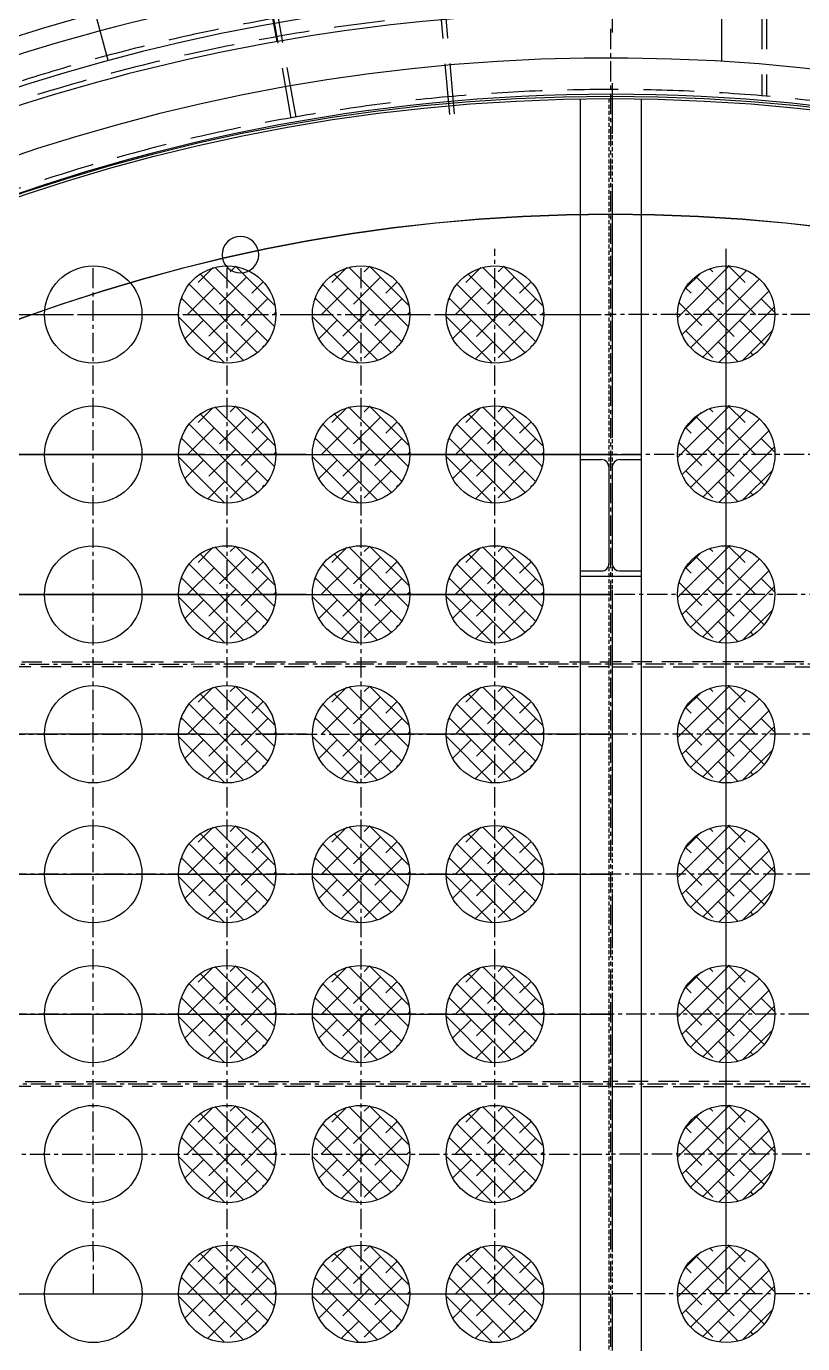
# Model space of a CAD drawing. Extents: x 0 to 39171, y 29931 to 57651.
# Drawn here: x 10441 to 11717, y 45501 to 47667 of the extents above; entities that cross this region are included whole.
import ezdxf

# ---------------------------------------------------------------- set-up
doc = ezdxf.new("R2010")
doc.units = 0
doc.header["$LTSCALE"] = 333.3
doc.header["$MEASUREMENT"] = 0
for name, pattern in [('ASSI1', [5.5, 3, -1, 0.5, -1]), ('CENTER', [2, 1.25, -0.25, 0.25, -0.25]), ('CENTRO', [2, 1.25, -0.25, 0.25, -0.25]), ('CONTINUA', [0]), ('DASHDOT', [1, 0.5, -0.25, 0, -0.25]), ('HIDDEN', [0.375, 0.25, -0.125]), ('NASCOSTA', [0.375, 0.25, -0.125]), ('PHANTOM', [2.5, 1.25, -0.25, 0.25, -0.25, 0.25, -0.25])]:
    doc.linetypes.add(name, pattern=pattern)
doc.layers.get('0').update_dxf_attribs({"linetype": 'CONTINUOUS'})
for name, color, linetype in [('50', 6, 'CONTINUOUS'), ('60', 4, 'CONTINUOUS'), ('70', 7, 'DASHDOT'), ('LINEE-035G', 2, 'CONTINUOUS'), ('LINEE025R', 1, 'CONTINUOUS'), ('QUOTA', 7, 'CONTINUOUS')]:
    doc.layers.add(name, color=color, linetype=linetype)

# ---------------------------------------------------------------- blocks, each defined once
blk = doc.blocks.new('A$C0A166A00')
at = {"layer": 'LINEE025R', "color": 8, "ltscale": 0.4}
blk.add_circle((2810, 2810), 2810, dxfattribs=at)
at = {"layer": 'LINEE025R', "color": 2, "ltscale": 0.4}
blk.add_circle((1534.3, 5313.7), 30, dxfattribs=at)
blk = doc.blocks.new('IPE200')
at = {"color": 1}
for p, q in [((-50, 0), (-50, -8.5)), ((-50, 0), (50, 0)), ((50, 0), (50, -8.5)), ((-50, -8.5), (-14.8, -8.5)), ((-2.8, -20.5), (-2.8, -179.5)), ((2.8, -20.5), (2.8, -179.5)), ((14.8, -8.5), (50, -8.5)), ((-50, -191.5), (-50, -200)), ((-50, -191.5), (-14.8, -191.5)), ((14.8, -191.5), (50, -191.5)), ((50, -191.5), (50, -200)), ((-50, -200), (50, -200))]:
    blk.add_line(p, q, dxfattribs=at)
for centre, start, end in [((-14.8, -20.5), 0, 90), ((14.8, -20.5), 90, 180), ((-14.8, -179.5), 270, 0), ((14.8, -179.5), 180, 270)]:
    blk.add_arc(centre, 12, start, end, dxfattribs=at)
blk = doc.blocks.new('64F1')
at = {"layer": 'LINEE025R', "ltscale": 0.4}
h = blk.add_hatch(dxfattribs=at)
h.set_pattern_fill('ANSI38', scale=200, angle=-14.5, style=0)
h.set_pattern_definition([(102.5, (732577.535, -377309.5), (24.4074002, 5.41099035), []), (12.5, (732577.535, -377309.5), (54.2257907, -13.5854195), [62.5, -37.5])])
h.paths.add_polyline_path([(-27201.2, 45662.1), (-27244.2, 45594.6), (-27311.6, 45637.6, -0.414214)])
h.paths.add_polyline_path([(-27311.6, 45637.6), (-27244.2, 45594.6), (-27287.2, 45527.2, -0.414214)])
h.paths.add_polyline_path([(-27244.2, 45594.6), (-27176.7, 45551.7, -0.414214), (-27287.2, 45527.2)])
h.paths.add_polyline_path([(-27201.2, 45662.1, -0.414214), (-27176.7, 45551.7), (-27244.2, 45594.6)])
h = blk.add_hatch(dxfattribs=at)
h.set_pattern_fill('ANSI38', scale=200, angle=-14.5, style=0)
h.set_pattern_definition([(102.5, (732771.515, -377433.078), (24.4074002, 5.41099035), []), (12.5, (732771.515, -377433.078), (54.2257907, -13.5854195), [62.5, -37.5])])
h.paths.add_polyline_path([(-27007.2, 45538.5), (-27050.2, 45471.1), (-27117.7, 45514, -0.414214)])
h.paths.add_polyline_path([(-27117.7, 45514), (-27050.2, 45471.1), (-27093.2, 45403.6, -0.414214)])
h.paths.add_polyline_path([(-27050.2, 45471.1), (-26982.7, 45428.1, -0.414214), (-27093.2, 45403.6)])
h.paths.add_polyline_path([(-27007.2, 45538.5, -0.414214), (-26982.7, 45428.1), (-27050.2, 45471.1)])
h = blk.add_hatch(dxfattribs=at)
h.set_pattern_fill('ANSI38', scale=200, angle=-14.5, style=0)
h.set_pattern_definition([(102.5, (732965.496, -377556.657), (24.4074002, 5.41099035), []), (12.5, (732965.496, -377556.657), (54.2257907, -13.5854195), [62.5, -37.5])])
h.paths.add_polyline_path([(-26813.2, 45415), (-26856.2, 45347.5), (-26923.7, 45390.5, -0.414214)])
h.paths.add_polyline_path([(-26923.7, 45390.5), (-26856.2, 45347.5), (-26899.2, 45280, -0.414214)])
h.paths.add_polyline_path([(-26856.2, 45347.5), (-26788.7, 45304.5, -0.414214), (-26899.2, 45280)])
h.paths.add_polyline_path([(-26813.2, 45415, -0.414214), (-26788.7, 45304.5), (-26856.2, 45347.5)])
h = blk.add_hatch(dxfattribs=at)
h.set_pattern_fill('ANSI38', scale=200, angle=-14.5, style=0)
h.set_pattern_definition([(192.5, (676947.012, -464631.93), (5.41099035, -24.4074002), []), (282.5, (676947.012, -464631.93), (35.2293809, -43.40381), [62.5, -37.5])])
h.paths.add_polyline_path([(-27491.8, 45205.9), (-27448.8, 45273.4), (-27516.3, 45316.4, 0.414214)])
h.paths.add_polyline_path([(-27516.3, 45316.4), (-27448.8, 45273.4), (-27405.8, 45340.9, 0.414214)])
h.paths.add_polyline_path([(-27448.8, 45273.4), (-27381.4, 45230.4, 0.414214), (-27405.8, 45340.9)])
h.paths.add_polyline_path([(-27491.8, 45205.9, 0.414214), (-27381.4, 45230.4), (-27448.8, 45273.4)])
h = blk.add_hatch(dxfattribs=at)
h.set_pattern_fill('ANSI38', scale=200, angle=-14.5, style=0)
h.set_pattern_definition([(102.5, (733159.475, -377680.236), (24.4074002, 5.41099035), []), (12.5, (733159.475, -377680.236), (54.2257907, -13.5854195), [62.5, -37.5])])
h.paths.add_polyline_path([(-26619.2, 45291.4), (-26662.2, 45223.9), (-26729.7, 45266.9, -0.414214)])
h.paths.add_polyline_path([(-26729.7, 45266.9), (-26662.2, 45223.9), (-26705.2, 45156.4, -0.414214)])
h.paths.add_polyline_path([(-26662.2, 45223.9), (-26594.8, 45180.9, -0.414214), (-26705.2, 45156.4)])
h.paths.add_polyline_path([(-26619.2, 45291.4, -0.414214), (-26594.8, 45180.9), (-26662.2, 45223.9)])
h = blk.add_hatch(dxfattribs=at)
h.set_pattern_fill('ANSI38', scale=200, angle=-14.5, style=0)
h.set_pattern_definition([(192.5, (677140.992, -464755.509), (5.41099035, -24.4074002), []), (282.5, (677140.992, -464755.509), (35.2293809, -43.40381), [62.5, -37.5])])
h.paths.add_polyline_path([(-27297.8, 45082.3), (-27254.9, 45149.8), (-27322.3, 45192.8, 0.414214)])
h.paths.add_polyline_path([(-27322.3, 45192.8), (-27254.9, 45149.8), (-27211.9, 45217.3, 0.414214)])
h.paths.add_polyline_path([(-27254.9, 45149.8), (-27187.4, 45106.8, 0.414214), (-27211.9, 45217.3)])
h.paths.add_polyline_path([(-27297.8, 45082.3, 0.414214), (-27187.4, 45106.8), (-27254.9, 45149.8)])
h = blk.add_hatch(dxfattribs=at)
h.set_pattern_fill('ANSI38', scale=200, angle=-14.5, style=0)
h.set_pattern_definition([(102.5, (733353.474, -377803.827), (24.4074002, 5.41099035), []), (12.5, (733353.474, -377803.827), (54.2257907, -13.5854195), [62.5, -37.5])])
h.paths.add_polyline_path([(-26425.3, 45167.8), (-26468.2, 45100.3), (-26535.7, 45143.3, -0.414214)])
h.paths.add_polyline_path([(-26535.7, 45143.3), (-26468.2, 45100.3), (-26511.2, 45032.8, -0.414214)])
h.paths.add_polyline_path([(-26468.2, 45100.3), (-26400.8, 45057.3, -0.414214), (-26511.2, 45032.8)])
h.paths.add_polyline_path([(-26425.3, 45167.8, -0.414214), (-26400.8, 45057.3), (-26468.2, 45100.3)])
h = blk.add_hatch(dxfattribs=at)
h.set_pattern_fill('ANSI38', scale=200, angle=-14.5, style=0)
h.set_pattern_definition([(192.5, (676828.783, -464817.46), (5.41099035, -24.4074002), []), (282.5, (676828.783, -464817.46), (35.2293809, -43.40381), [62.5, -37.5])])
h.paths.add_polyline_path([(-27610, 45020.4), (-27567.1, 45087.9), (-27634.5, 45130.8, 0.414214)])
h.paths.add_polyline_path([(-27634.5, 45130.8), (-27567.1, 45087.9), (-27524.1, 45155.3, 0.414214)])
h.paths.add_polyline_path([(-27567.1, 45087.9), (-27499.6, 45044.9, 0.414214), (-27524.1, 45155.3)])
h.paths.add_polyline_path([(-27610, 45020.4, 0.414214), (-27499.6, 45044.9), (-27567.1, 45087.9)])
h = blk.add_hatch(dxfattribs=at)
h.set_pattern_fill('ANSI38', scale=200, angle=-14.5, style=0)
h.set_pattern_definition([(192.5, (677334.972, -464879.087), (5.41099035, -24.4074002), []), (282.5, (677334.972, -464879.087), (35.2293809, -43.40381), [62.5, -37.5])])
h.paths.add_polyline_path([(-27103.9, 44958.8), (-27060.9, 45026.2), (-27128.3, 45069.2, 0.414214)])
h.paths.add_polyline_path([(-27128.3, 45069.2), (-27060.9, 45026.2), (-27017.9, 45093.7, 0.414214)])
h.paths.add_polyline_path([(-27060.9, 45026.2), (-26993.4, 44983.2, 0.414214), (-27017.9, 45093.7)])
h.paths.add_polyline_path([(-27103.9, 44958.8, 0.414214), (-26993.4, 44983.2), (-27060.9, 45026.2)])
h = blk.add_hatch(dxfattribs=at)
h.set_pattern_fill('ANSI38', scale=200, angle=-14.5, style=0)
h.set_pattern_definition([(192.5, (677022.763, -464941.04), (5.41099035, -24.4074002), []), (282.5, (677022.763, -464941.04), (35.2293809, -43.40381), [62.5, -37.5])])
h.paths.add_polyline_path([(-27416.1, 44896.8), (-27373.1, 44964.3), (-27440.6, 45007.3, 0.414214)])
h.paths.add_polyline_path([(-27440.6, 45007.3), (-27373.1, 44964.3), (-27330.1, 45031.8, 0.414214)])
h.paths.add_polyline_path([(-27373.1, 44964.3), (-27305.6, 44921.3, 0.414214), (-27330.1, 45031.8)])
h.paths.add_polyline_path([(-27416.1, 44896.8, 0.414214), (-27305.6, 44921.3), (-27373.1, 44964.3)])
h = blk.add_hatch(dxfattribs=at)
h.set_pattern_fill('ANSI38', scale=200, angle=-14.5, style=0)
h.set_pattern_definition([(102.5, (733547.436, -377927.394), (24.4074002, 5.41099035), []), (12.5, (733547.436, -377927.394), (54.2257907, -13.5854195), [62.5, -37.5])])
h.paths.add_polyline_path([(-26231.3, 45044.2), (-26274.3, 44976.7), (-26341.7, 45019.7, -0.414214)])
h.paths.add_polyline_path([(-26341.7, 45019.7), (-26274.3, 44976.7), (-26317.3, 44909.3, -0.414214)])
h.paths.add_polyline_path([(-26274.3, 44976.7), (-26206.8, 44933.8, -0.414214), (-26317.3, 44909.3)])
h.paths.add_polyline_path([(-26231.3, 45044.2, -0.414214), (-26206.8, 44933.8), (-26274.3, 44976.7)])
h = blk.add_hatch(dxfattribs=at)
h.set_pattern_fill('ANSI38', scale=200, angle=-14.5, style=0)
h.set_pattern_definition([(192.5, (676710.555, -465002.993), (5.41099035, -24.4074002), []), (282.5, (676710.555, -465002.993), (35.2293809, -43.40381), [62.5, -37.5])])
h.paths.add_polyline_path([(-27728.3, 44834.9), (-27685.3, 44902.3), (-27752.8, 44945.3, 0.414214)])
h.paths.add_polyline_path([(-27752.8, 44945.3), (-27685.3, 44902.3), (-27642.3, 44969.8, 0.414214)])
h.paths.add_polyline_path([(-27685.3, 44902.3), (-27617.8, 44859.3, 0.414214), (-27642.3, 44969.8)])
h.paths.add_polyline_path([(-27728.3, 44834.9, 0.414214), (-27617.8, 44859.3), (-27685.3, 44902.3)])
h = blk.add_hatch(dxfattribs=at)
h.set_pattern_fill('ANSI38', scale=200, angle=-14.5, style=0)
h.set_pattern_definition([(192.5, (677528.952, -465002.666), (5.41099035, -24.4074002), []), (282.5, (677528.952, -465002.666), (35.2293809, -43.40381), [62.5, -37.5])])
h.paths.add_polyline_path([(-26909.9, 44835.2), (-26866.9, 44902.7), (-26934.4, 44945.6, 0.414214)])
h.paths.add_polyline_path([(-26934.4, 44945.6), (-26866.9, 44902.7), (-26823.9, 44970.1, 0.414214)])
h.paths.add_polyline_path([(-26866.9, 44902.7), (-26799.4, 44859.7, 0.414214), (-26823.9, 44970.1)])
h.paths.add_polyline_path([(-26909.9, 44835.2, 0.414214), (-26799.4, 44859.7), (-26866.9, 44902.7)])
h = blk.add_hatch(dxfattribs=at)
h.set_pattern_fill('ANSI38', scale=200, angle=-14.5, style=0)
h.set_pattern_definition([(192.5, (677216.743, -465064.62), (5.41099035, -24.4074002), []), (282.5, (677216.743, -465064.62), (35.2293809, -43.40381), [62.5, -37.5])])
h.paths.add_polyline_path([(-27222.1, 44773.2), (-27179.1, 44840.7), (-27246.6, 44883.7, 0.414214)])
h.paths.add_polyline_path([(-27246.6, 44883.7), (-27179.1, 44840.7), (-27136.1, 44908.2, 0.414214)])
h.paths.add_polyline_path([(-27179.1, 44840.7), (-27111.6, 44797.7, 0.414214), (-27136.1, 44908.2)])
h.paths.add_polyline_path([(-27222.1, 44773.2, 0.414214), (-27111.6, 44797.7), (-27179.1, 44840.7)])
h = blk.add_hatch(dxfattribs=at)
h.set_pattern_fill('ANSI38', scale=200, angle=-14.5, style=0)
h.set_pattern_definition([(102.5, (733741.434, -378050.985), (24.4074002, 5.41099035), []), (12.5, (733741.434, -378050.985), (54.2257907, -13.5854195), [62.5, -37.5])])
h.paths.add_polyline_path([(-26037.3, 44920.6), (-26080.3, 44853.2), (-26147.7, 44896.1, -0.414214)])
h.paths.add_polyline_path([(-26147.7, 44896.1), (-26080.3, 44853.2), (-26123.3, 44785.7, -0.414214)])
h.paths.add_polyline_path([(-26080.3, 44853.2), (-26012.8, 44810.2, -0.414214), (-26123.3, 44785.7)])
h.paths.add_polyline_path([(-26037.3, 44920.6, -0.414214), (-26012.8, 44810.2), (-26080.3, 44853.2)])
h = blk.add_hatch(dxfattribs=at)
h.set_pattern_fill('ANSI38', scale=200, angle=-14.5, style=0)
h.set_pattern_definition([(192.5, (676904.553, -465126.584), (5.41099035, -24.4074002), []), (282.5, (676904.553, -465126.584), (35.2293809, -43.40381), [62.5, -37.5])])
h.paths.add_polyline_path([(-27534.3, 44711.3), (-27491.3, 44778.7), (-27558.8, 44821.7, 0.414214)])
h.paths.add_polyline_path([(-27558.8, 44821.7), (-27491.3, 44778.7), (-27448.3, 44846.2, 0.414214)])
h.paths.add_polyline_path([(-27491.3, 44778.7), (-27423.8, 44735.8, 0.414214), (-27448.3, 44846.2)])
h.paths.add_polyline_path([(-27534.3, 44711.3, 0.414214), (-27423.8, 44735.8), (-27491.3, 44778.7)])
h = blk.add_hatch(dxfattribs=at)
h.set_pattern_fill('ANSI38', scale=200, angle=-14.5, style=0)
h.set_pattern_definition([(192.5, (677722.95, -465126.257), (5.41099035, -24.4074002), []), (282.5, (677722.95, -465126.257), (35.2293809, -43.40381), [62.5, -37.5])])
h.paths.add_polyline_path([(-26715.9, 44711.6), (-26672.9, 44779.1), (-26740.4, 44822, 0.414214)])
h.paths.add_polyline_path([(-26740.4, 44822), (-26672.9, 44779.1), (-26629.9, 44846.5, 0.414214)])
h.paths.add_polyline_path([(-26672.9, 44779.1), (-26605.4, 44736.1, 0.414214), (-26629.9, 44846.5)])
h.paths.add_polyline_path([(-26715.9, 44711.6, 0.414214), (-26605.4, 44736.1), (-26672.9, 44779.1)])
h = blk.add_hatch(dxfattribs=at)
h.set_pattern_fill('ANSI38', scale=200, angle=-14.5, style=0)
h.set_pattern_definition([(102.5, (733935.414, -378174.564), (24.4074002, 5.41099035), []), (12.5, (733935.414, -378174.564), (54.2257907, -13.5854195), [62.5, -37.5])])
h.paths.add_polyline_path([(-25843.3, 44797), (-25886.3, 44729.6), (-25953.8, 44772.6, -0.414214)])
h.paths.add_polyline_path([(-25953.8, 44772.6), (-25886.3, 44729.6), (-25929.3, 44662.1, -0.414214)])
h.paths.add_polyline_path([(-25886.3, 44729.6), (-25818.8, 44686.6, -0.414214), (-25929.3, 44662.1)])
h.paths.add_polyline_path([(-25843.3, 44797, -0.414214), (-25818.8, 44686.6), (-25886.3, 44729.6)])
h = blk.add_hatch(dxfattribs=at)
h.set_pattern_fill('ANSI38', scale=200, angle=-14.5, style=0)
h.set_pattern_definition([(192.5, (677410.723, -465188.198), (5.41099035, -24.4074002), []), (282.5, (677410.723, -465188.198), (35.2293809, -43.40381), [62.5, -37.5])])
h.paths.add_polyline_path([(-27028.1, 44649.7), (-26985.1, 44717.1), (-27052.6, 44760.1, 0.414214)])
h.paths.add_polyline_path([(-27052.6, 44760.1), (-26985.1, 44717.1), (-26942.1, 44784.6, 0.414214)])
h.paths.add_polyline_path([(-26985.1, 44717.1), (-26917.6, 44674.1, 0.414214), (-26942.1, 44784.6)])
h.paths.add_polyline_path([(-27028.1, 44649.7, 0.414214), (-26917.6, 44674.1), (-26985.1, 44717.1)])
h = blk.add_hatch(dxfattribs=at)
h.set_pattern_fill('ANSI38', scale=200, angle=-14.5, style=0)
h.set_pattern_definition([(192.5, (677098.533, -465250.163), (5.41099035, -24.4074002), []), (282.5, (677098.533, -465250.163), (35.2293809, -43.40381), [62.5, -37.5])])
h.paths.add_polyline_path([(-27340.3, 44587.7), (-27297.3, 44655.2), (-27364.8, 44698.1, 0.414214)])
h.paths.add_polyline_path([(-27364.8, 44698.1), (-27297.3, 44655.2), (-27254.3, 44722.6, 0.414214)])
h.paths.add_polyline_path([(-27297.3, 44655.2), (-27229.8, 44612.2, 0.414214), (-27254.3, 44722.6)])
h.paths.add_polyline_path([(-27340.3, 44587.7, 0.414214), (-27229.8, 44612.2), (-27297.3, 44655.2)])
h = blk.add_hatch(dxfattribs=at)
h.set_pattern_fill('ANSI38', scale=200, angle=-14.5, style=0)
h.set_pattern_definition([(192.5, (677916.912, -465249.824), (5.41099035, -24.4074002), []), (282.5, (677916.912, -465249.824), (35.2293809, -43.40381), [62.5, -37.5])])
h.paths.add_polyline_path([(-26521.9, 44588), (-26478.9, 44655.5), (-26546.4, 44698.5, 0.414214)])
h.paths.add_polyline_path([(-26546.4, 44698.5), (-26478.9, 44655.5), (-26435.9, 44723, 0.414214)])
h.paths.add_polyline_path([(-26478.9, 44655.5), (-26411.5, 44612.5, 0.414214), (-26435.9, 44723)])
h.paths.add_polyline_path([(-26521.9, 44588, 0.414214), (-26411.5, 44612.5), (-26478.9, 44655.5)])
h = blk.add_hatch(dxfattribs=at)
h.set_pattern_fill('ANSI38', scale=200, angle=-14.5, style=0)
h.set_pattern_definition([(192.5, (677604.722, -465311.79), (5.41099035, -24.4074002), []), (282.5, (677604.722, -465311.79), (35.2293809, -43.40381), [62.5, -37.5])])
h.paths.add_polyline_path([(-26834.1, 44526.1), (-26791.1, 44593.5), (-26858.6, 44636.5, 0.414214)])
h.paths.add_polyline_path([(-26858.6, 44636.5), (-26791.1, 44593.5), (-26748.1, 44661, 0.414214)])
h.paths.add_polyline_path([(-26791.1, 44593.5), (-26723.7, 44550.5, 0.414214), (-26748.1, 44661)])
h.paths.add_polyline_path([(-26834.1, 44526.1, 0.414214), (-26723.7, 44550.5), (-26791.1, 44593.5)])
h = blk.add_hatch(dxfattribs=at)
h.set_pattern_fill('ANSI38', scale=200, angle=-14.5, style=0)
h.set_pattern_definition([(192.5, (677292.513, -465373.741), (5.41099035, -24.4074002), []), (282.5, (677292.513, -465373.741), (35.2293809, -43.40381), [62.5, -37.5])])
h.paths.add_polyline_path([(-27146.3, 44464.1), (-27103.3, 44531.6), (-27170.8, 44574.6, 0.414214)])
h.paths.add_polyline_path([(-27170.8, 44574.6), (-27103.3, 44531.6), (-27060.3, 44599, 0.414214)])
h.paths.add_polyline_path([(-27103.3, 44531.6), (-27035.9, 44488.6, 0.414214), (-27060.3, 44599)])
h.paths.add_polyline_path([(-27146.3, 44464.1, 0.414214), (-27035.9, 44488.6), (-27103.3, 44531.6)])
h = blk.add_hatch(dxfattribs=at)
h.set_pattern_fill('ANSI38', scale=200, angle=-14.5, style=0)
h.set_pattern_definition([(192.5, (678110.91, -465373.415), (5.41099035, -24.4074002), []), (282.5, (678110.91, -465373.415), (35.2293809, -43.40381), [62.5, -37.5])])
h.paths.add_polyline_path([(-26327.9, 44464.4), (-26284.9, 44531.9), (-26352.4, 44574.9, 0.414214)])
h.paths.add_polyline_path([(-26352.4, 44574.9), (-26284.9, 44531.9), (-26241.9, 44599.4, 0.414214)])
h.paths.add_polyline_path([(-26284.9, 44531.9), (-26217.5, 44488.9, 0.414214), (-26241.9, 44599.4)])
h.paths.add_polyline_path([(-26327.9, 44464.4, 0.414214), (-26217.5, 44488.9), (-26284.9, 44531.9)])
h = blk.add_hatch(dxfattribs=at)
h.set_pattern_fill('ANSI38', scale=200, angle=-14.5, style=0)
h.set_pattern_definition([(192.5, (677798.683, -465435.356), (5.41099035, -24.4074002), []), (282.5, (677798.683, -465435.356), (35.2293809, -43.40381), [62.5, -37.5])])
h.paths.add_polyline_path([(-26640.1, 44402.5), (-26597.2, 44470), (-26664.6, 44512.9, 0.414214)])
h.paths.add_polyline_path([(-26664.6, 44512.9), (-26597.2, 44470), (-26554.2, 44537.4, 0.414214)])
h.paths.add_polyline_path([(-26597.2, 44470), (-26529.7, 44427, 0.414214), (-26554.2, 44537.4)])
h.paths.add_polyline_path([(-26640.1, 44402.5, 0.414214), (-26529.7, 44427), (-26597.2, 44470)])
h = blk.add_hatch(dxfattribs=at)
h.set_pattern_fill('ANSI38', scale=200, angle=-14.5, style=0)
h.set_pattern_definition([(192.5, (677486.512, -465497.332), (5.41099035, -24.4074002), []), (282.5, (677486.512, -465497.332), (35.2293809, -43.40381), [62.5, -37.5])])
h.paths.add_polyline_path([(-26952.3, 44340.5), (-26909.3, 44408), (-26976.8, 44451, 0.414214)])
h.paths.add_polyline_path([(-26976.8, 44451), (-26909.3, 44408), (-26866.3, 44475.5, 0.414214)])
h.paths.add_polyline_path([(-26909.3, 44408), (-26841.9, 44365, 0.414214), (-26866.3, 44475.5)])
h.paths.add_polyline_path([(-26952.3, 44340.5, 0.414214), (-26841.9, 44365), (-26909.3, 44408)])
h = blk.add_hatch(dxfattribs=at)
h.set_pattern_fill('ANSI38', scale=200, angle=-14.5, style=0)
h.set_pattern_definition([(192.5, (678304.89, -465496.994), (5.41099035, -24.4074002), []), (282.5, (678304.89, -465496.994), (35.2293809, -43.40381), [62.5, -37.5])])
h.paths.add_polyline_path([(-26133.9, 44340.9), (-26091, 44408.3), (-26158.4, 44451.3, 0.414214)])
h.paths.add_polyline_path([(-26158.4, 44451.3), (-26091, 44408.3), (-26048, 44475.8, 0.414214)])
h.paths.add_polyline_path([(-26091, 44408.3), (-26023.5, 44365.3, 0.414214), (-26048, 44475.8)])
h.paths.add_polyline_path([(-26133.9, 44340.9, 0.414214), (-26023.5, 44365.3), (-26091, 44408.3)])
h = blk.add_hatch(dxfattribs=at)
h.set_pattern_fill('ANSI38', scale=200, angle=-14.5, style=0)
h.set_pattern_definition([(192.5, (677992.682, -465558.947), (5.41099035, -24.4074002), []), (282.5, (677992.682, -465558.947), (35.2293809, -43.40381), [62.5, -37.5])])
h.paths.add_polyline_path([(-26446.1, 44278.9), (-26403.2, 44346.4), (-26470.6, 44389.4, 0.414214)])
h.paths.add_polyline_path([(-26470.6, 44389.4), (-26403.2, 44346.4), (-26360.2, 44413.8, 0.414214)])
h.paths.add_polyline_path([(-26403.2, 44346.4), (-26335.7, 44303.4, 0.414214), (-26360.2, 44413.8)])
h.paths.add_polyline_path([(-26446.1, 44278.9, 0.414214), (-26335.7, 44303.4), (-26403.2, 44346.4)])
h = blk.add_hatch(dxfattribs=at)
h.set_pattern_fill('ANSI38', scale=200, angle=-14.5, style=0)
h.set_pattern_definition([(192.5, (677680.473, -465620.9), (5.41099035, -24.4074002), []), (282.5, (677680.473, -465620.9), (35.2293809, -43.40381), [62.5, -37.5])])
h.paths.add_polyline_path([(-26758.4, 44216.9), (-26715.4, 44284.4), (-26782.8, 44327.4, 0.414214)])
h.paths.add_polyline_path([(-26782.8, 44327.4), (-26715.4, 44284.4), (-26672.4, 44351.9, 0.414214)])
h.paths.add_polyline_path([(-26715.4, 44284.4), (-26647.9, 44241.4, 0.414214), (-26672.4, 44351.9)])
h.paths.add_polyline_path([(-26758.4, 44216.9, 0.414214), (-26647.9, 44241.4), (-26715.4, 44284.4)])
h = blk.add_hatch(dxfattribs=at)
h.set_pattern_fill('ANSI38', scale=200, angle=-14.5, style=0)
h.set_pattern_definition([(192.5, (678186.662, -465682.526), (5.41099035, -24.4074002), []), (282.5, (678186.662, -465682.526), (35.2293809, -43.40381), [62.5, -37.5])])
h.paths.add_polyline_path([(-26252.2, 44155.3), (-26209.2, 44222.8), (-26276.7, 44265.8, 0.414214)])
h.paths.add_polyline_path([(-26276.7, 44265.8), (-26209.2, 44222.8), (-26166.2, 44290.3, 0.414214)])
h.paths.add_polyline_path([(-26209.2, 44222.8), (-26141.7, 44179.8, 0.414214), (-26166.2, 44290.3)])
h.paths.add_polyline_path([(-26252.2, 44155.3, 0.414214), (-26141.7, 44179.8), (-26209.2, 44222.8)])
h = blk.add_hatch(dxfattribs=at)
h.set_pattern_fill('ANSI38', scale=200, angle=-14.5, style=0)
h.set_pattern_definition([(192.5, (677874.472, -465744.49), (5.41099035, -24.4074002), []), (282.5, (677874.472, -465744.49), (35.2293809, -43.40381), [62.5, -37.5])])
h.paths.add_polyline_path([(-26564.4, 44093.4), (-26521.4, 44160.8), (-26588.8, 44203.8, 0.414214)])
h.paths.add_polyline_path([(-26588.8, 44203.8), (-26521.4, 44160.8), (-26478.4, 44228.3, 0.414214)])
h.paths.add_polyline_path([(-26521.4, 44160.8), (-26453.9, 44117.8, 0.414214), (-26478.4, 44228.3)])
h.paths.add_polyline_path([(-26564.4, 44093.4, 0.414214), (-26453.9, 44117.8), (-26521.4, 44160.8)])
h = blk.add_hatch(dxfattribs=at)
h.set_pattern_fill('ANSI38', scale=200, angle=-14.5, style=0)
h.set_pattern_definition([(192.5, (678068.452, -465868.07), (5.41099035, -24.4074002), []), (282.5, (678068.452, -465868.07), (35.2293809, -43.40381), [62.5, -37.5])])
h.paths.add_polyline_path([(-26370.4, 43969.8), (-26327.4, 44037.3), (-26394.9, 44080.2, 0.414214)])
h.paths.add_polyline_path([(-26394.9, 44080.2), (-26327.4, 44037.3), (-26284.4, 44104.7, 0.414214)])
h.paths.add_polyline_path([(-26327.4, 44037.3), (-26259.9, 43994.3, 0.414214), (-26284.4, 44104.7)])
h.paths.add_polyline_path([(-26370.4, 43969.8, 0.414214), (-26259.9, 43994.3), (-26327.4, 44037.3)])
at = {"color": 7, "linetype": 'CENTRO'}
for p, q in [((-27152, 45310.1), (-28440.3, 43288)), ((-26958.1, 45186.5), (-28291.3, 43093.8)), ((-26764.1, 45063), (-28142.3, 42899.6))]:
    blk.add_line(p, q, dxfattribs=at)
at = {"layer": 'LINEE-035G', "color": 7}
for radius in [3004, 3000, 3000, 3000, 3000]:
    blk.add_circle((-25115.2, 44012.5), radius, dxfattribs=at)
at = {"layer": 'LINEE025R', "color": 7, "linetype": 'NASCOSTA', "ltscale": 0.4}
for points in [[(-26281, 44758.5), (-26274.2, 44754.2), (-24845.6, 46996.7), (-24852.4, 47001)], [(-26862.9, 45129.3), (-26856.2, 45125), (-25693, 46950.7), (-25699.8, 46955)], [(-26865.9, 45124.5), (-26859.2, 45120.2), (-28022.3, 43294.5), (-28029.1, 43298.8)], [(-26284, 44753.8), (-26277.2, 44749.5), (-27705.9, 42507), (-27712.6, 42511.3)]]:
    blk.add_lwpolyline(points, close=True, dxfattribs=at)
at = {"layer": 'LINEE025R', "color": 7, "ltscale": 0.4}
for centre in [(-27243.9, 45593.9), (-27049.9, 45470.4), (-26856, 45346.8), (-27448.1, 45273.5), (-26662, 45223.2), (-27254.1, 45149.9), (-26468, 45099.6), (-27566.3, 45087.9), (-27060.1, 45026.3), (-27372.3, 44964.3), (-26274, 44976), (-27684.5, 44902.4), (-26866.2, 44902.7), (-27178.3, 44840.7), (-26080, 44852.5), (-27490.5, 44778.8), (-26672.2, 44779.1), (-25886.1, 44728.9), (-27802.7, 44716.8), (-27802.7, 44716.8), (-26984.3, 44717.2), (-27296.6, 44655.2), (-26478.2, 44655.6), (-27608.7, 44593.2), (-26790.4, 44593.6), (-27102.6, 44531.6), (-26284.2, 44532), (-27414.7, 44469.6), (-26596.4, 44470), (-26908.6, 44408.1), (-26090.2, 44408.4), (-27220.8, 44346.1), (-26402.4, 44346.4), (-26714.6, 44284.5), (-27026.8, 44222.5), (-26208.4, 44222.8), (-26520.6, 44160.9), (-26832.8, 44098.9), (-26326.7, 44037.3), (-26638.8, 43975.3), (-26444.8, 43851.8)]:
    blk.add_circle(centre, 80, dxfattribs=at)
at = {"layer": 'QUOTA', "color": 8, "linetype": 'CENTRO', "ltscale": 0.08}
for p, q in [((-26108.9, 47375.6), (-27346, 45433.7)), ((-25863.7, 47332.4), (-27152, 45310.1)), ((-25618.5, 47289.2), (-26958, 45186.5)), ((-25373.4, 47245.9), (-26764.1, 45063)), ((-25128.2, 47202.7), (-26570.1, 44939.4)), ((-24883, 47159.5), (-26376.1, 44815.8)), ((-24637.8, 47116.3), (-26182.1, 44692.2)), ((-24392.7, 47073), (-25988.1, 44568.6)), ((-24824.6, 47037.1), (-27768.3, 42416.4)), ((-25666.1, 47000.5), (-28050.6, 43257.5)), ((-27742.1, 45686), (-22581.7, 42398.5)), ((-28583.2, 43491.8), (-27346, 45433.7)), ((-26090.2, 44408.4), (-27539.1, 45331.4)), ((-28440.4, 43287.8), (-27152, 45310.1)), ((-28297.6, 43083.9), (-26958, 45186.5)), ((-26208.4, 44222.9), (-27635.4, 45131.9)), ((-27986.7, 43143.8), (-26764.1, 45063)), ((-26570.1, 44939.4), (-27993.3, 42705.5)), ((-26326.6, 44037.3), (-27752, 44945.3)), ((-26376.1, 44815.8), (-27844.3, 42511.3)), ((-26444.8, 43851.8), (-27870.2, 44759.8)), ((-27726.4, 42268.2), (-26182.1, 44692.2))]:
    blk.add_line(p, q, dxfattribs=at)
at = {"layer": 'QUOTA', "color": 7, "linetype": 'CONTINUA', "ltscale": 0.08}
for p, q in [((-27618.2, 45666.4), (-25876.9, 44557.1)), ((-27671.9, 45582), (-25930.7, 44472.7))]:
    blk.add_line(p, q, dxfattribs=at)
at = {"layer": 'QUOTA', "color": 7, "linetype": 'Continuous', "ltscale": 0.08}
for p, q in [((-25886.1, 44728.9), (-27334.9, 45651.9)), ((-28108.3, 43809), (-27152, 45310.1)), ((-28062.6, 43452.8), (-26958, 45186.5)), ((-27888.9, 42869.3), (-26570.1, 44939.4)), ((-27773.6, 42622.2), (-26376.1, 44815.8)), ((-27583.6, 42064.3), (-25988.1, 44568.6))]:
    blk.add_line(p, q, dxfattribs=at)
at = {"layer": 'QUOTA', "color": 7, "linetype": 'NASCOSTA', "ltscale": 0.08}
for p, q in [((-27646.9, 45622.1), (-25905.3, 44512.6)), ((-27643.9, 45626.8), (-25902.3, 44517.3))]:
    blk.add_line(p, q, dxfattribs=at)
at = {"layer": 'QUOTA', "color": 7, "linetype": 'ASSI1', "ltscale": 0.08}
blk.add_line((-28106.6, 44239.8), (-27346, 45433.7), dxfattribs=at)
at = {"layer": 'LINEE025R', "color": 7, "ltscale": 0.4}
for name, p, rotation in [('A$C0A166A00', (-26919.4, 40471.7), 17.99999999999593), ('IPE200', (-27152, 45310.1), 57.50000000008995)]:
    blk.add_blockref(name, p, dxfattribs=dict(at, rotation=rotation))
at = {"layer": 'LINEE025R', "color": 7, "ltscale": 0.4, "xscale": -1, "rotation": 97.00000000004418}
blk.add_blockref('A$C0A166A00', (-22668.6, 47144), dxfattribs=at)

msp = doc.modelspace()

# ---------------------------------------------------------------- linework, layer by layer
at = {"layer": '50', "color": 8, "linetype": 'HIDDEN'}
for p, q in [((11649.3, 50587.23), (11649.3, 47552.17)), ((11657.3, 50587.23), (11657.3, 47551.5)), ((10876.33, 47515.77), (10563.23, 49291.48)), ((10884.21, 47517.16), (10571.23, 49292.18)), ((11136.63, 47521.94), (11027.16, 48773.16)), ((11144.6, 47522.63), (11035.13, 48773.86))]:
    msp.add_line(p, q, dxfattribs=at)
at = {"layer": '50', "color": 8}
msp.add_line((11583.3, 49516.97), (11583.3, 47608.94), dxfattribs=at)
at = {"layer": '50', "color": 8, "linetype": 'PHANTOM', "ltscale": 0.5}
msp.add_arc((11403.3, 44550.23), 5020, 88.51608, 245.57068, dxfattribs=at)
at = {"layer": '50', "color": 4}
for radius, start, end in [(4970, 87.92445, 245), (3170, 295, 164.88376)]:
    msp.add_arc((11403.3, 44550.23), radius, start, end, dxfattribs=at)
at = {"layer": '50', "color": 8, "linetype": 'HIDDEN'}
for radius, start, end in [(4962, 87.9211, 245), (3178, 295, 164.92272), (3012, 174.04157, 163.95157)]:
    msp.add_arc((11403.3, 44550.23), radius, start, end, dxfattribs=at)
at = {"layer": '50', "color": 8}
for radius, start, end in [(3250, 86.82507, 165.2644), (3064, 186.96092, 164.34765)]:
    msp.add_arc((11403.3, 44550.23), radius, start, end, dxfattribs=at)
at = {"layer": '50', "color": 7}
msp.add_arc((11403.3, 44550.23), 3004, 165.09527, 163.90768, dxfattribs=at)
at = {"layer": '60', "color": 6, "linetype": 'HIDDEN', "ltscale": 0.5}
msp.add_line((10852.84, 47641.6), (10838.94, 47720.38), dxfattribs=at)
at = {"layer": '60', "color": 8, "linetype": 'HIDDEN'}
msp.add_arc((11403.3, 44519.76), 3178, 90, 120, dxfattribs=at)
at = {"layer": '60'}
msp.add_arc((11403.3, 44519.76), 3170, 90, 120, dxfattribs=at)
at = {"layer": '70', "linetype": 'CENTER'}
msp.add_line((11403.3, 50073.02), (11403.3, 39372.62), dxfattribs=at)
at = {"layer": '70'}
msp.add_line((10575.48, 47610.29), (10067.92, 49503.59), dxfattribs=at)
at = {"layer": '70', "color": 8, "linetype": 'Continuous'}
msp.add_arc((11403.3, 44519.76), 3250, 90.14104, 119.85896, dxfattribs=at)

# ---------------------------------------------------------------- block references
at = {"layer": '50', "rotation": 302.4999999999171}
msp.add_blockref('64F1', (-12224.43, -282), dxfattribs=at)

doc.saveas('drawing.dxf')
